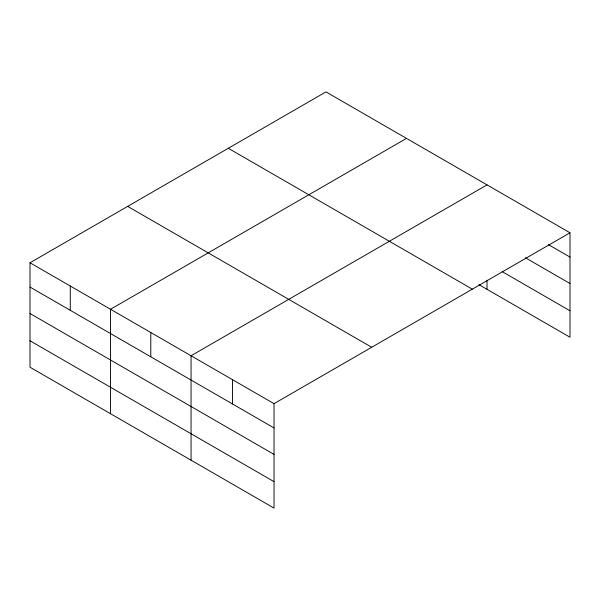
<?xml version="1.0" encoding="UTF-8"?>
<svg xmlns="http://www.w3.org/2000/svg" width="600" height="600" viewBox="0 0 600 600"><rect width="100%" height="100%" fill="white"/><g stroke="black" fill="none" stroke-linecap="round" stroke-linejoin="round"><path stroke-width="0.9" d="M30 262.77L274.028 403.658L274.028 508.11L30 367.215L30 262.77L325.972 91.89L570 232.785L570 337.23L478.98 284.678M406.5 138.39L110.528 309.263L110.528 413.715M487.028 184.882L191.055 355.755L191.055 460.207M274.028 403.658L570 232.785M548.46 244.635L570 257.07M525.322 257.73L570 283.522M502.185 271.627L570 310.778M228.3 148.282L472.327 289.17M127.672 206.385L371.7 347.272M30 287.062L274.028 427.95M30 313.515L274.028 454.403M30 340.763L274.028 481.658M487.028 280.207L487.028 289.327M232.545 379.71L232.545 403.995M150.795 332.513L150.795 356.798M70.267 286.02L70.267 310.305"/></g></svg>
